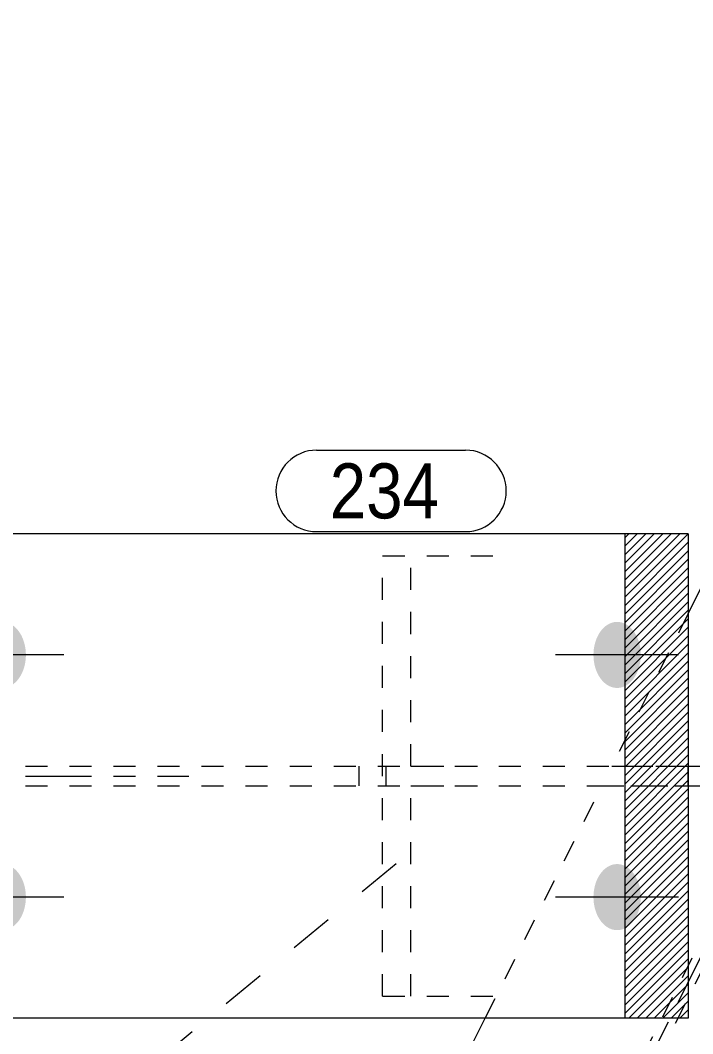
# Model space of a CAD drawing. Header units: millimetres. Extents: x 2 to 579, y 1 to 825.
# Drawn here: x 295.5 to 326.04, y 79.78 to 125.81 of the extents above; entities that cross this region are included whole.
import ezdxf

# ---------------------------------------------------------------- set-up
doc = ezdxf.new("R2010")
doc.units = ezdxf.units.MM
for name, pattern in [('XKITLINE00', [0]), ('XKITLINE01', [4, 1, -1, 1, -1]), ('XKITLINE02', [4, 2, -2]), ('XKITLINE03', [6, 3, -1, 1, -1])]:
    doc.linetypes.add(name, pattern=pattern)
for name, color, linetype, lineweight in [('Bolt', 3, 'Continuous', 0), ('Dimensions', 7, 'Continuous', 0), ('Part', 2, 'Continuous', 0), ('PartMark', 7, 'Continuous', 0)]:
    doc.layers.add(name, color=color, linetype=linetype, lineweight=lineweight)
doc.styles.add('ARIAL', font='ARIAL.TTF')

# ---------------------------------------------------------------- blocks, each defined once
blk = doc.blocks.new('*A11')
at = {"layer": 'Part', "color": 7, "linetype": 'XKITLINE00', "lineweight": 0}
for p, q in [((323.133, 102.483), (322.969, 102.32)), ((323.519, 102.483), (322.969, 101.934)), ((323.905, 102.483), (322.969, 101.548)), ((324.291, 102.483), (322.969, 101.162)), ((324.677, 102.483), (322.969, 100.776)), ((325.063, 102.483), (322.969, 100.39)), ((325.449, 102.483), (322.969, 100.004)), ((325.835, 102.483), (322.969, 99.618)), ((325.835, 102.098), (322.969, 99.232)), ((325.835, 101.712), (322.969, 98.846)), ((325.835, 101.326), (322.969, 98.461)), ((325.835, 100.94), (322.969, 98.075)), ((325.835, 100.554), (322.969, 97.689)), ((325.835, 100.168), (322.969, 97.303)), ((325.835, 99.782), (322.969, 96.917)), ((325.835, 99.396), (322.969, 96.531)), ((325.835, 99.01), (322.969, 96.145)), ((325.835, 98.624), (322.969, 95.759)), ((325.835, 98.238), (322.969, 95.373)), ((325.835, 97.852), (322.969, 94.987)), ((325.835, 97.466), (322.969, 94.601)), ((325.835, 97.08), (322.969, 94.215)), ((325.835, 96.694), (322.969, 93.829)), ((325.835, 96.308), (322.969, 93.443)), ((325.835, 95.923), (322.969, 93.057)), ((325.835, 95.537), (322.969, 92.671)), ((325.835, 95.151), (322.969, 92.286)), ((325.835, 94.765), (322.969, 91.9)), ((325.835, 94.379), (322.969, 91.514)), ((325.835, 93.993), (322.969, 91.128)), ((325.835, 93.607), (322.969, 90.742)), ((325.835, 93.221), (322.969, 90.356)), ((325.835, 92.835), (322.969, 89.97)), ((325.835, 92.449), (322.969, 89.584)), ((325.835, 92.063), (322.969, 89.198)), ((325.835, 91.677), (322.969, 88.812)), ((325.835, 91.291), (322.969, 88.426)), ((325.835, 90.905), (322.969, 88.04)), ((325.835, 90.519), (322.969, 87.654)), ((325.835, 90.133), (322.969, 87.268)), ((325.835, 89.747), (322.969, 86.882)), ((325.835, 89.362), (322.969, 86.496)), ((325.835, 88.976), (322.969, 86.111)), ((325.835, 88.59), (322.969, 85.725)), ((325.835, 88.204), (322.969, 85.339)), ((325.835, 87.818), (322.969, 84.953)), ((325.835, 87.432), (322.969, 84.567)), ((325.835, 87.046), (322.969, 84.181)), ((325.835, 86.66), (322.969, 83.795)), ((325.835, 86.274), (322.969, 83.409)), ((325.835, 85.888), (322.969, 83.023)), ((325.835, 85.502), (322.969, 82.637)), ((325.835, 85.116), (322.969, 82.251)), ((325.835, 84.73), (322.969, 81.865)), ((325.835, 84.344), (322.969, 81.479)), ((325.835, 83.958), (322.969, 81.093)), ((325.835, 83.572), (322.969, 80.707)), ((325.835, 83.187), (323.131, 80.483)), ((325.835, 82.801), (323.517, 80.483)), ((325.835, 82.415), (323.903, 80.483)), ((325.835, 82.029), (324.289, 80.483)), ((325.835, 81.643), (324.675, 80.483)), ((325.835, 81.257), (325.061, 80.483)), ((325.835, 80.871), (325.447, 80.483))]:
    blk.add_line(p, q, dxfattribs=at)
blk = doc.blocks.new('*A160')
at = {"layer": 'Bolt'}
for points in [[(295.753, 96.947), (295.752, 96.91), (295.75, 96.873), (295.748, 96.836), (295.745, 96.8), (295.741, 96.763), (295.737, 96.727), (295.732, 96.691), (295.727, 96.655), (295.721, 96.619), (295.714, 96.583), (295.707, 96.548), (295.699, 96.513), (295.69, 96.478), (295.681, 96.444), (295.671, 96.409), (295.661, 96.376), (295.65, 96.342), (295.638, 96.309), (295.626, 96.276), (295.614, 96.244), (295.6, 96.212), (295.586, 96.181), (295.572, 96.15), (295.557, 96.12), (295.542, 96.09), (295.526, 96.061), (295.509, 96.032), (295.492, 96.004), (295.475, 95.976), (295.457, 95.949), (295.439, 95.923), (295.42, 95.897), (295.4, 95.872), (295.381, 95.848), (295.36, 95.824), (295.34, 95.801), (295.319, 95.779), (295.297, 95.757), (295.276, 95.736), (295.254, 95.716), (295.231, 95.697), (295.208, 95.678), (295.185, 95.661), (295.162, 95.644), (295.138, 95.627), (295.114, 95.612), (295.09, 95.598), (295.066, 95.584), (295.041, 95.571), (295.016, 95.559), (294.991, 95.548), (294.966, 95.538), (294.94, 95.528), (294.914, 95.52), (294.889, 95.512), (294.863, 95.506), (294.837, 95.5), (294.811, 95.495), (294.784, 95.491), (294.758, 95.488), (294.732, 95.485), (294.705, 95.484), (294.679, 95.483), (294.653, 95.484), (294.626, 95.485), (294.6, 95.488), (294.574, 95.491), (294.548, 95.495), (294.521, 95.5), (294.495, 95.506), (294.47, 95.512), (294.444, 95.52), (294.418, 95.528), (294.393, 95.538), (294.367, 95.548), (294.342, 95.559), (294.317, 95.571), (294.292, 95.584), (294.268, 95.598), (294.244, 95.612), (294.22, 95.627), (294.196, 95.644), (294.173, 95.661), (294.15, 95.678), (294.127, 95.697), (294.104, 95.716), (294.082, 95.736), (294.061, 95.757), (294.039, 95.779), (294.018, 95.801), (293.998, 95.824), (293.977, 95.848), (293.958, 95.872), (293.938, 95.897), (293.92, 95.923), (293.901, 95.949), (293.883, 95.976), (293.866, 96.004), (293.849, 96.032), (293.832, 96.061), (293.816, 96.09), (293.801, 96.12), (293.786, 96.15), (293.772, 96.181), (293.758, 96.212), (293.745, 96.244), (293.732, 96.276), (293.72, 96.309), (293.708, 96.342), (293.697, 96.376), (293.687, 96.409), (293.677, 96.444), (293.668, 96.478), (293.659, 96.513), (293.651, 96.548), (293.644, 96.583), (293.637, 96.619), (293.631, 96.655), (293.626, 96.691), (293.621, 96.727), (293.617, 96.763), (293.613, 96.8), (293.61, 96.836), (293.608, 96.873), (293.606, 96.91), (293.605, 96.947), (293.605, 96.983), (293.605, 97.02), (293.606, 97.057), (293.608, 97.094), (293.61, 97.13), (293.613, 97.167), (293.617, 97.204), (293.621, 97.24), (293.626, 97.276), (293.631, 97.312), (293.637, 97.348), (293.644, 97.384), (293.651, 97.419), (293.659, 97.454), (293.668, 97.489), (293.677, 97.523), (293.687, 97.557), (293.697, 97.591), (293.708, 97.625), (293.72, 97.658), (293.732, 97.691), (293.745, 97.723), (293.758, 97.755), (293.772, 97.786), (293.786, 97.817), (293.801, 97.847), (293.816, 97.877), (293.832, 97.906), (293.849, 97.935), (293.866, 97.963), (293.883, 97.991), (293.901, 98.018), (293.92, 98.044), (293.938, 98.07), (293.958, 98.095), (293.977, 98.119), (293.998, 98.143), (294.018, 98.166), (294.039, 98.188), (294.061, 98.21), (294.082, 98.231), (294.104, 98.251), (294.127, 98.27), (294.15, 98.289), (294.173, 98.306), (294.196, 98.323), (294.22, 98.339), (294.244, 98.355), (294.268, 98.369), (294.292, 98.383), (294.317, 98.396), (294.342, 98.408), (294.367, 98.419), (294.393, 98.429), (294.418, 98.439), (294.444, 98.447), (294.47, 98.455), (294.495, 98.461), (294.521, 98.467), (294.548, 98.472), (294.574, 98.476), (294.6, 98.479), (294.626, 98.482), (294.653, 98.483), (294.679, 98.483), (294.705, 98.483), (294.732, 98.482), (294.758, 98.479), (294.784, 98.476), (294.811, 98.472), (294.837, 98.467), (294.863, 98.461), (294.889, 98.455), (294.914, 98.447), (294.94, 98.439), (294.966, 98.429), (294.991, 98.419), (295.016, 98.408), (295.041, 98.396), (295.066, 98.383), (295.09, 98.369), (295.114, 98.355), (295.138, 98.339), (295.162, 98.323), (295.185, 98.306), (295.208, 98.289), (295.231, 98.27), (295.254, 98.251), (295.276, 98.231), (295.297, 98.21), (295.319, 98.188), (295.34, 98.166), (295.36, 98.143), (295.381, 98.119), (295.4, 98.095), (295.42, 98.07), (295.439, 98.044), (295.457, 98.018), (295.475, 97.991), (295.492, 97.963), (295.509, 97.935), (295.526, 97.906), (295.542, 97.877), (295.557, 97.847), (295.572, 97.817), (295.586, 97.786), (295.6, 97.755), (295.614, 97.723), (295.626, 97.691), (295.638, 97.658), (295.65, 97.625), (295.661, 97.591), (295.671, 97.557), (295.681, 97.523), (295.69, 97.489), (295.699, 97.454), (295.707, 97.419), (295.714, 97.384), (295.721, 97.348), (295.727, 97.312), (295.732, 97.276), (295.737, 97.24), (295.741, 97.204), (295.745, 97.167), (295.748, 97.13), (295.75, 97.094), (295.752, 97.057), (295.753, 97.02), (295.753, 96.983)], [(323.678, 96.947), (323.677, 96.91), (323.676, 96.873), (323.674, 96.836), (323.671, 96.8), (323.667, 96.763), (323.663, 96.727), (323.658, 96.691), (323.653, 96.655), (323.647, 96.619), (323.64, 96.583), (323.632, 96.548), (323.625, 96.513), (323.616, 96.478), (323.607, 96.444), (323.597, 96.409), (323.587, 96.376), (323.576, 96.342), (323.564, 96.309), (323.552, 96.276), (323.539, 96.244), (323.526, 96.212), (323.512, 96.181), (323.498, 96.15), (323.483, 96.12), (323.467, 96.09), (323.451, 96.061), (323.435, 96.032), (323.418, 96.004), (323.401, 95.976), (323.383, 95.949), (323.364, 95.923), (323.345, 95.897), (323.326, 95.872), (323.306, 95.848), (323.286, 95.824), (323.265, 95.801), (323.244, 95.779), (323.223, 95.757), (323.201, 95.736), (323.179, 95.716), (323.157, 95.697), (323.134, 95.678), (323.111, 95.661), (323.088, 95.644), (323.064, 95.627), (323.04, 95.612), (323.016, 95.598), (322.991, 95.584), (322.967, 95.571), (322.942, 95.559), (322.916, 95.548), (322.891, 95.538), (322.866, 95.528), (322.84, 95.52), (322.814, 95.512), (322.788, 95.506), (322.762, 95.5), (322.736, 95.495), (322.71, 95.491), (322.684, 95.488), (322.657, 95.485), (322.631, 95.484), (322.605, 95.483), (322.578, 95.484), (322.552, 95.485), (322.526, 95.488), (322.499, 95.491), (322.473, 95.495), (322.447, 95.5), (322.421, 95.506), (322.395, 95.512), (322.369, 95.52), (322.344, 95.528), (322.318, 95.538), (322.293, 95.548), (322.268, 95.559), (322.243, 95.571), (322.218, 95.584), (322.194, 95.598), (322.169, 95.612), (322.145, 95.627), (322.122, 95.644), (322.098, 95.661), (322.075, 95.678), (322.053, 95.697), (322.03, 95.716), (322.008, 95.736), (321.986, 95.757), (321.965, 95.779), (321.944, 95.801), (321.923, 95.824), (321.903, 95.848), (321.883, 95.872), (321.864, 95.897), (321.845, 95.923), (321.827, 95.949), (321.809, 95.976), (321.791, 96.004), (321.774, 96.032), (321.758, 96.061), (321.742, 96.09), (321.727, 96.12), (321.712, 96.15), (321.697, 96.181), (321.683, 96.212), (321.67, 96.244), (321.657, 96.276), (321.645, 96.309), (321.634, 96.342), (321.623, 96.376), (321.612, 96.409), (321.603, 96.444), (321.593, 96.478), (321.585, 96.513), (321.577, 96.548), (321.57, 96.583), (321.563, 96.619), (321.557, 96.655), (321.551, 96.691), (321.546, 96.727), (321.542, 96.763), (321.539, 96.8), (321.536, 96.836), (321.534, 96.873), (321.532, 96.91), (321.531, 96.947), (321.531, 96.983), (321.531, 97.02), (321.532, 97.057), (321.534, 97.094), (321.536, 97.13), (321.539, 97.167), (321.542, 97.204), (321.546, 97.24), (321.551, 97.276), (321.557, 97.312), (321.563, 97.348), (321.57, 97.384), (321.577, 97.419), (321.585, 97.454), (321.593, 97.489), (321.603, 97.523), (321.612, 97.557), (321.623, 97.591), (321.634, 97.625), (321.645, 97.658), (321.657, 97.691), (321.67, 97.723), (321.683, 97.755), (321.697, 97.786), (321.712, 97.817), (321.727, 97.847), (321.742, 97.877), (321.758, 97.906), (321.774, 97.935), (321.791, 97.963), (321.809, 97.991), (321.827, 98.018), (321.845, 98.044), (321.864, 98.07), (321.883, 98.095), (321.903, 98.119), (321.923, 98.143), (321.944, 98.166), (321.965, 98.188), (321.986, 98.21), (322.008, 98.231), (322.03, 98.251), (322.053, 98.27), (322.075, 98.289), (322.098, 98.306), (322.122, 98.323), (322.145, 98.339), (322.169, 98.355), (322.194, 98.369), (322.218, 98.383), (322.243, 98.396), (322.268, 98.408), (322.293, 98.419), (322.318, 98.429), (322.344, 98.439), (322.369, 98.447), (322.395, 98.455), (322.421, 98.461), (322.447, 98.467), (322.473, 98.472), (322.499, 98.476), (322.526, 98.479), (322.552, 98.482), (322.578, 98.483), (322.605, 98.483), (322.631, 98.483), (322.657, 98.482), (322.684, 98.479), (322.71, 98.476), (322.736, 98.472), (322.762, 98.467), (322.788, 98.461), (322.814, 98.455), (322.84, 98.447), (322.866, 98.439), (322.891, 98.429), (322.916, 98.419), (322.942, 98.408), (322.967, 98.396), (322.991, 98.383), (323.016, 98.369), (323.04, 98.355), (323.064, 98.339), (323.088, 98.323), (323.111, 98.306), (323.134, 98.289), (323.157, 98.27), (323.179, 98.251), (323.201, 98.231), (323.223, 98.21), (323.244, 98.188), (323.265, 98.166), (323.286, 98.143), (323.306, 98.119), (323.326, 98.095), (323.345, 98.07), (323.364, 98.044), (323.383, 98.018), (323.401, 97.991), (323.418, 97.963), (323.435, 97.935), (323.451, 97.906), (323.467, 97.877), (323.483, 97.847), (323.498, 97.817), (323.512, 97.786), (323.526, 97.755), (323.539, 97.723), (323.552, 97.691), (323.564, 97.658), (323.576, 97.625), (323.587, 97.591), (323.597, 97.557), (323.607, 97.523), (323.616, 97.489), (323.625, 97.454), (323.632, 97.419), (323.64, 97.384), (323.647, 97.348), (323.653, 97.312), (323.658, 97.276), (323.663, 97.24), (323.667, 97.204), (323.671, 97.167), (323.674, 97.13), (323.676, 97.094), (323.677, 97.057), (323.678, 97.02), (323.679, 96.983)], [(295.753, 85.947), (295.752, 85.91), (295.75, 85.873), (295.748, 85.836), (295.745, 85.8), (295.741, 85.763), (295.737, 85.727), (295.732, 85.691), (295.727, 85.655), (295.721, 85.619), (295.714, 85.583), (295.707, 85.548), (295.699, 85.513), (295.69, 85.478), (295.681, 85.444), (295.671, 85.409), (295.661, 85.376), (295.65, 85.342), (295.638, 85.309), (295.626, 85.276), (295.614, 85.244), (295.6, 85.212), (295.586, 85.181), (295.572, 85.15), (295.557, 85.12), (295.542, 85.09), (295.526, 85.061), (295.509, 85.032), (295.492, 85.004), (295.475, 84.976), (295.457, 84.949), (295.439, 84.923), (295.42, 84.897), (295.4, 84.872), (295.381, 84.848), (295.36, 84.824), (295.34, 84.801), (295.319, 84.779), (295.297, 84.757), (295.276, 84.736), (295.254, 84.716), (295.231, 84.697), (295.208, 84.678), (295.185, 84.661), (295.162, 84.644), (295.138, 84.627), (295.114, 84.612), (295.09, 84.598), (295.066, 84.584), (295.041, 84.571), (295.016, 84.559), (294.991, 84.548), (294.966, 84.538), (294.94, 84.528), (294.914, 84.52), (294.889, 84.512), (294.863, 84.506), (294.837, 84.5), (294.811, 84.495), (294.784, 84.491), (294.758, 84.488), (294.732, 84.485), (294.705, 84.484), (294.679, 84.483), (294.653, 84.484), (294.626, 84.485), (294.6, 84.488), (294.574, 84.491), (294.548, 84.495), (294.521, 84.5), (294.495, 84.506), (294.47, 84.512), (294.444, 84.52), (294.418, 84.528), (294.393, 84.538), (294.367, 84.548), (294.342, 84.559), (294.317, 84.571), (294.292, 84.584), (294.268, 84.598), (294.244, 84.612), (294.22, 84.627), (294.196, 84.644), (294.173, 84.661), (294.15, 84.678), (294.127, 84.697), (294.104, 84.716), (294.082, 84.736), (294.061, 84.757), (294.039, 84.779), (294.018, 84.801), (293.998, 84.824), (293.977, 84.848), (293.958, 84.872), (293.938, 84.897), (293.92, 84.923), (293.901, 84.949), (293.883, 84.976), (293.866, 85.004), (293.849, 85.032), (293.832, 85.061), (293.816, 85.09), (293.801, 85.12), (293.786, 85.15), (293.772, 85.181), (293.758, 85.212), (293.745, 85.244), (293.732, 85.276), (293.72, 85.309), (293.708, 85.342), (293.697, 85.376), (293.687, 85.409), (293.677, 85.444), (293.668, 85.478), (293.659, 85.513), (293.651, 85.548), (293.644, 85.583), (293.637, 85.619), (293.631, 85.655), (293.626, 85.691), (293.621, 85.727), (293.617, 85.763), (293.613, 85.8), (293.61, 85.836), (293.608, 85.873), (293.606, 85.91), (293.605, 85.947), (293.605, 85.983), (293.605, 86.02), (293.606, 86.057), (293.608, 86.094), (293.61, 86.13), (293.613, 86.167), (293.617, 86.204), (293.621, 86.24), (293.626, 86.276), (293.631, 86.312), (293.637, 86.348), (293.644, 86.384), (293.651, 86.419), (293.659, 86.454), (293.668, 86.489), (293.677, 86.523), (293.687, 86.557), (293.697, 86.591), (293.708, 86.625), (293.72, 86.658), (293.732, 86.691), (293.745, 86.723), (293.758, 86.755), (293.772, 86.786), (293.786, 86.817), (293.801, 86.847), (293.816, 86.877), (293.832, 86.906), (293.849, 86.935), (293.866, 86.963), (293.883, 86.991), (293.901, 87.018), (293.92, 87.044), (293.938, 87.07), (293.958, 87.095), (293.977, 87.119), (293.998, 87.143), (294.018, 87.166), (294.039, 87.188), (294.061, 87.21), (294.082, 87.231), (294.104, 87.251), (294.127, 87.27), (294.15, 87.289), (294.173, 87.306), (294.196, 87.323), (294.22, 87.339), (294.244, 87.355), (294.268, 87.369), (294.292, 87.383), (294.317, 87.396), (294.342, 87.408), (294.367, 87.419), (294.393, 87.429), (294.418, 87.439), (294.444, 87.447), (294.47, 87.455), (294.495, 87.461), (294.521, 87.467), (294.548, 87.472), (294.574, 87.476), (294.6, 87.479), (294.626, 87.482), (294.653, 87.483), (294.679, 87.483), (294.705, 87.483), (294.732, 87.482), (294.758, 87.479), (294.784, 87.476), (294.811, 87.472), (294.837, 87.467), (294.863, 87.461), (294.889, 87.455), (294.914, 87.447), (294.94, 87.439), (294.966, 87.429), (294.991, 87.419), (295.016, 87.408), (295.041, 87.396), (295.066, 87.383), (295.09, 87.369), (295.114, 87.355), (295.138, 87.339), (295.162, 87.323), (295.185, 87.306), (295.208, 87.289), (295.231, 87.27), (295.254, 87.251), (295.276, 87.231), (295.297, 87.21), (295.319, 87.188), (295.34, 87.166), (295.36, 87.143), (295.381, 87.119), (295.4, 87.095), (295.42, 87.07), (295.439, 87.044), (295.457, 87.018), (295.475, 86.991), (295.492, 86.963), (295.509, 86.935), (295.526, 86.906), (295.542, 86.877), (295.557, 86.847), (295.572, 86.817), (295.586, 86.786), (295.6, 86.755), (295.614, 86.723), (295.626, 86.691), (295.638, 86.658), (295.65, 86.625), (295.661, 86.591), (295.671, 86.557), (295.681, 86.523), (295.69, 86.489), (295.699, 86.454), (295.707, 86.419), (295.714, 86.384), (295.721, 86.348), (295.727, 86.312), (295.732, 86.276), (295.737, 86.24), (295.741, 86.204), (295.745, 86.167), (295.748, 86.13), (295.75, 86.094), (295.752, 86.057), (295.753, 86.02), (295.753, 85.983)], [(323.678, 85.947), (323.677, 85.91), (323.676, 85.873), (323.674, 85.836), (323.671, 85.8), (323.667, 85.763), (323.663, 85.727), (323.658, 85.691), (323.653, 85.655), (323.647, 85.619), (323.64, 85.583), (323.632, 85.548), (323.625, 85.513), (323.616, 85.478), (323.607, 85.444), (323.597, 85.409), (323.587, 85.376), (323.576, 85.342), (323.564, 85.309), (323.552, 85.276), (323.539, 85.244), (323.526, 85.212), (323.512, 85.181), (323.498, 85.15), (323.483, 85.12), (323.467, 85.09), (323.451, 85.061), (323.435, 85.032), (323.418, 85.004), (323.401, 84.976), (323.383, 84.949), (323.364, 84.923), (323.345, 84.897), (323.326, 84.872), (323.306, 84.848), (323.286, 84.824), (323.265, 84.801), (323.244, 84.779), (323.223, 84.757), (323.201, 84.736), (323.179, 84.716), (323.157, 84.697), (323.134, 84.678), (323.111, 84.661), (323.088, 84.644), (323.064, 84.627), (323.04, 84.612), (323.016, 84.598), (322.991, 84.584), (322.967, 84.571), (322.942, 84.559), (322.916, 84.548), (322.891, 84.538), (322.866, 84.528), (322.84, 84.52), (322.814, 84.512), (322.788, 84.506), (322.762, 84.5), (322.736, 84.495), (322.71, 84.491), (322.684, 84.488), (322.657, 84.485), (322.631, 84.484), (322.605, 84.483), (322.578, 84.484), (322.552, 84.485), (322.526, 84.488), (322.499, 84.491), (322.473, 84.495), (322.447, 84.5), (322.421, 84.506), (322.395, 84.512), (322.369, 84.52), (322.344, 84.528), (322.318, 84.538), (322.293, 84.548), (322.268, 84.559), (322.243, 84.571), (322.218, 84.584), (322.194, 84.598), (322.169, 84.612), (322.145, 84.627), (322.122, 84.644), (322.098, 84.661), (322.075, 84.678), (322.053, 84.697), (322.03, 84.716), (322.008, 84.736), (321.986, 84.757), (321.965, 84.779), (321.944, 84.801), (321.923, 84.824), (321.903, 84.848), (321.883, 84.872), (321.864, 84.897), (321.845, 84.923), (321.827, 84.949), (321.809, 84.976), (321.791, 85.004), (321.774, 85.032), (321.758, 85.061), (321.742, 85.09), (321.727, 85.12), (321.712, 85.15), (321.697, 85.181), (321.683, 85.212), (321.67, 85.244), (321.657, 85.276), (321.645, 85.309), (321.634, 85.342), (321.623, 85.376), (321.612, 85.409), (321.603, 85.444), (321.593, 85.478), (321.585, 85.513), (321.577, 85.548), (321.57, 85.583), (321.563, 85.619), (321.557, 85.655), (321.551, 85.691), (321.546, 85.727), (321.542, 85.763), (321.539, 85.8), (321.536, 85.836), (321.534, 85.873), (321.532, 85.91), (321.531, 85.947), (321.531, 85.983), (321.531, 86.02), (321.532, 86.057), (321.534, 86.094), (321.536, 86.13), (321.539, 86.167), (321.542, 86.204), (321.546, 86.24), (321.551, 86.276), (321.557, 86.312), (321.563, 86.348), (321.57, 86.384), (321.577, 86.419), (321.585, 86.454), (321.593, 86.489), (321.603, 86.523), (321.612, 86.557), (321.623, 86.591), (321.634, 86.625), (321.645, 86.658), (321.657, 86.691), (321.67, 86.723), (321.683, 86.755), (321.697, 86.786), (321.712, 86.817), (321.727, 86.847), (321.742, 86.877), (321.758, 86.906), (321.774, 86.935), (321.791, 86.963), (321.809, 86.991), (321.827, 87.018), (321.845, 87.044), (321.864, 87.07), (321.883, 87.095), (321.903, 87.119), (321.923, 87.143), (321.944, 87.166), (321.965, 87.188), (321.986, 87.21), (322.008, 87.231), (322.03, 87.251), (322.053, 87.27), (322.075, 87.289), (322.098, 87.306), (322.122, 87.323), (322.145, 87.339), (322.169, 87.355), (322.194, 87.369), (322.218, 87.383), (322.243, 87.396), (322.268, 87.408), (322.293, 87.419), (322.318, 87.429), (322.344, 87.439), (322.369, 87.447), (322.395, 87.455), (322.421, 87.461), (322.447, 87.467), (322.473, 87.472), (322.499, 87.476), (322.526, 87.479), (322.552, 87.482), (322.578, 87.483), (322.605, 87.483), (322.631, 87.483), (322.657, 87.482), (322.684, 87.479), (322.71, 87.476), (322.736, 87.472), (322.762, 87.467), (322.788, 87.461), (322.814, 87.455), (322.84, 87.447), (322.866, 87.439), (322.891, 87.429), (322.916, 87.419), (322.942, 87.408), (322.967, 87.396), (322.991, 87.383), (323.016, 87.369), (323.04, 87.355), (323.064, 87.339), (323.088, 87.323), (323.111, 87.306), (323.134, 87.289), (323.157, 87.27), (323.179, 87.251), (323.201, 87.231), (323.223, 87.21), (323.244, 87.188), (323.265, 87.166), (323.286, 87.143), (323.306, 87.119), (323.326, 87.095), (323.345, 87.07), (323.364, 87.044), (323.383, 87.018), (323.401, 86.991), (323.418, 86.963), (323.435, 86.935), (323.451, 86.906), (323.467, 86.877), (323.483, 86.847), (323.498, 86.817), (323.512, 86.786), (323.526, 86.755), (323.539, 86.723), (323.552, 86.691), (323.564, 86.658), (323.576, 86.625), (323.587, 86.591), (323.597, 86.557), (323.607, 86.523), (323.616, 86.489), (323.625, 86.454), (323.632, 86.419), (323.64, 86.384), (323.647, 86.348), (323.653, 86.312), (323.658, 86.276), (323.663, 86.24), (323.667, 86.204), (323.671, 86.167), (323.674, 86.13), (323.676, 86.094), (323.677, 86.057), (323.678, 86.02), (323.679, 85.983)]]:
    blk.add_hatch(color=3, dxfattribs=at).paths.add_polyline_path(points, flags=17)
at = {"layer": 'Bolt', "color": 3, "linetype": 'XKITLINE00', "lineweight": 0}
for p, q in [((297.471, 96.983), (291.887, 96.983)), ((325.397, 96.983), (319.812, 96.983)), ((297.471, 85.983), (291.887, 85.983)), ((325.397, 85.983), (319.812, 85.983))]:
    blk.add_line(p, q, dxfattribs=at)
blk = doc.blocks.new('*A164')
at = {"layer": 'Part', "color": 2, "linetype": 'XKITLINE00', "lineweight": 0}
for p, q in [((325.835, 102.483), (267.25, 102.483)), ((322.969, 80.483), (322.969, 102.483)), ((325.835, 102.483), (325.835, 80.483)), ((325.835, 80.483), (267.25, 80.483))]:
    blk.add_line(p, q, dxfattribs=at)
blk = doc.blocks.new('*A165')
at = {"layer": 'Part', "color": 7, "linetype": 'XKITLINE01', "lineweight": 0}
for p, q in [((311.956, 101.483), (317.666, 101.483)), ((311.956, 81.483), (311.956, 101.483)), ((313.232, 91.933), (313.232, 101.483)), ((313.232, 91.933), (325.835, 91.933)), ((313.232, 91.033), (325.835, 91.033)), ((313.232, 81.483), (313.232, 91.033)), ((311.956, 81.483), (317.666, 81.483))]:
    blk.add_line(p, q, dxfattribs=at)
at = {"layer": 'Part', "color": 2, "linetype": 'XKITLINE00', "lineweight": 0}
for p, q in [((325.835, 91.933), (354.37, 91.933)), ((325.835, 91.033), (325.835, 91.933)), ((325.835, 91.033), (354.37, 91.033))]:
    blk.add_line(p, q, dxfattribs=at)
blk = doc.blocks.new('*A168')
at = {"layer": 'Part', "color": 7, "linetype": 'XKITLINE01', "lineweight": 0}
for p, q in [((279.734, 91.933), (316.258, 91.933)), ((310.897, 91.033), (310.897, 91.933)), ((312.113, 91.033), (312.11, 91.933)), ((279.734, 91.033), (316.261, 91.033))]:
    blk.add_line(p, q, dxfattribs=at)
at = {"layer": 'Part', "color": 7, "linetype": 'XKITLINE03', "lineweight": 0}
blk.add_line((295.729, 91.483), (303.16, 91.483), dxfattribs=at)
blk = doc.blocks.new('*A169')
at = {"layer": 'Part', "color": 7, "linetype": 'XKITLINE03', "lineweight": 0}
blk.add_line((334.783, 99.972), (313.308, 57.16), dxfattribs=at)
at = {"layer": 'Part', "color": 7, "linetype": 'XKITLINE01', "lineweight": 0}
for p, q in [((316.617, 80.483), (321.909, 91.033)), ((317.501, 66.244), (329.936, 91.033)), ((318.082, 65.952), (330.663, 91.033)), ((321.909, 91.033), (338.69, 91.033)), ((311.088, 69.461), (324.496, 62.735))]:
    blk.add_line(p, q, dxfattribs=at)
at = {"layer": 'Part', "color": 2, "linetype": 'XKITLINE00', "lineweight": 0}
for p, q in [((324.496, 62.735), (338.69, 91.033)), ((311.088, 69.461), (316.617, 80.483))]:
    blk.add_line(p, q, dxfattribs=at)
blk = doc.blocks.new('*A170')
at = {"layer": 'Part', "color": 7, "linetype": 'XKITLINE03', "lineweight": 0}
blk.add_line((347.742, 125.807), (326.267, 82.995), dxfattribs=at)
at = {"layer": 'Part', "color": 2, "linetype": 'XKITLINE00', "lineweight": 0}
for p, q in [((325.835, 98.86), (336.555, 120.232)), ((349.962, 113.506), (339.141, 91.933))]:
    blk.add_line(p, q, dxfattribs=at)
at = {"layer": 'Part', "color": 7, "linetype": 'XKITLINE01', "lineweight": 0}
for p, q in [((336.555, 120.232), (349.962, 113.506)), ((330.387, 91.933), (342.968, 117.015)), ((331.114, 91.933), (343.549, 116.723)), ((325.835, 98.86), (322.36, 91.933)), ((322.36, 91.933), (339.141, 91.933))]:
    blk.add_line(p, q, dxfattribs=at)
blk = doc.blocks.new('*A425')
at = {"layer": 'Dimensions', "color": 7, "linetype": 'XKITLINE00', "lineweight": 0}
for p, q in [((330.299, 90.033), (330.299, 56.648)), ((317.792, 65.098), (317.792, 56.648)), ((318.64, 59.897), (316.943, 58.2)), ((331.148, 59.897), (329.451, 58.2)), ((317.792, 59.048), (330.299, 59.048))]:
    blk.add_line(p, q, dxfattribs=at)
at = {"layer": 'Dimensions', "color": 3}
for p in [(317.792, 59.048), (330.299, 59.048)]:
    blk.add_point(p, dxfattribs=at)
at = {"layer": 'Dimensions', "color": 3, "style": 'ARIAL', "width": 0.85}
blk.add_text('125', height=3, dxfattribs=at).set_placement((320.708, 60.398))
blk = doc.blocks.new('*A431')
at = {"layer": 'PartMark', "color": 7, "linetype": 'XKITLINE00', "lineweight": 0}
for p, q in [((308.957, 106.283), (315.719, 106.283)), ((308.957, 102.583), (315.719, 102.583))]:
    blk.add_line(p, q, dxfattribs=at)
for centre, start, end in [((308.957, 104.433), 90, 270), ((315.719, 104.433), 270, 90)]:
    blk.add_arc(centre, 1.85, start, end, dxfattribs=at)
at = {"layer": 'PartMark', "color": 3, "style": 'ARIAL', "width": 0.85}
blk.add_text('234', height=2.5, dxfattribs=at).set_placement((309.557, 103.183))
blk = doc.blocks.new('*A432')
at = {"layer": 'PartMark', "color": 7, "linetype": 'XKITLINE02', "lineweight": 0}
blk.add_line((312.563, 87.495), (299.128, 76.41), dxfattribs=at)

msp = doc.modelspace()

# ---------------------------------------------------------------- block references
at = {"lineweight": 0}
for name in ['*A170', '*A431', '*A164', '*A11', '*A168', '*A165', '*A169', '*A160', '*A425', '*A432']:
    msp.add_blockref(name, (0, 0), dxfattribs=at)

doc.saveas('drawing.dxf')
